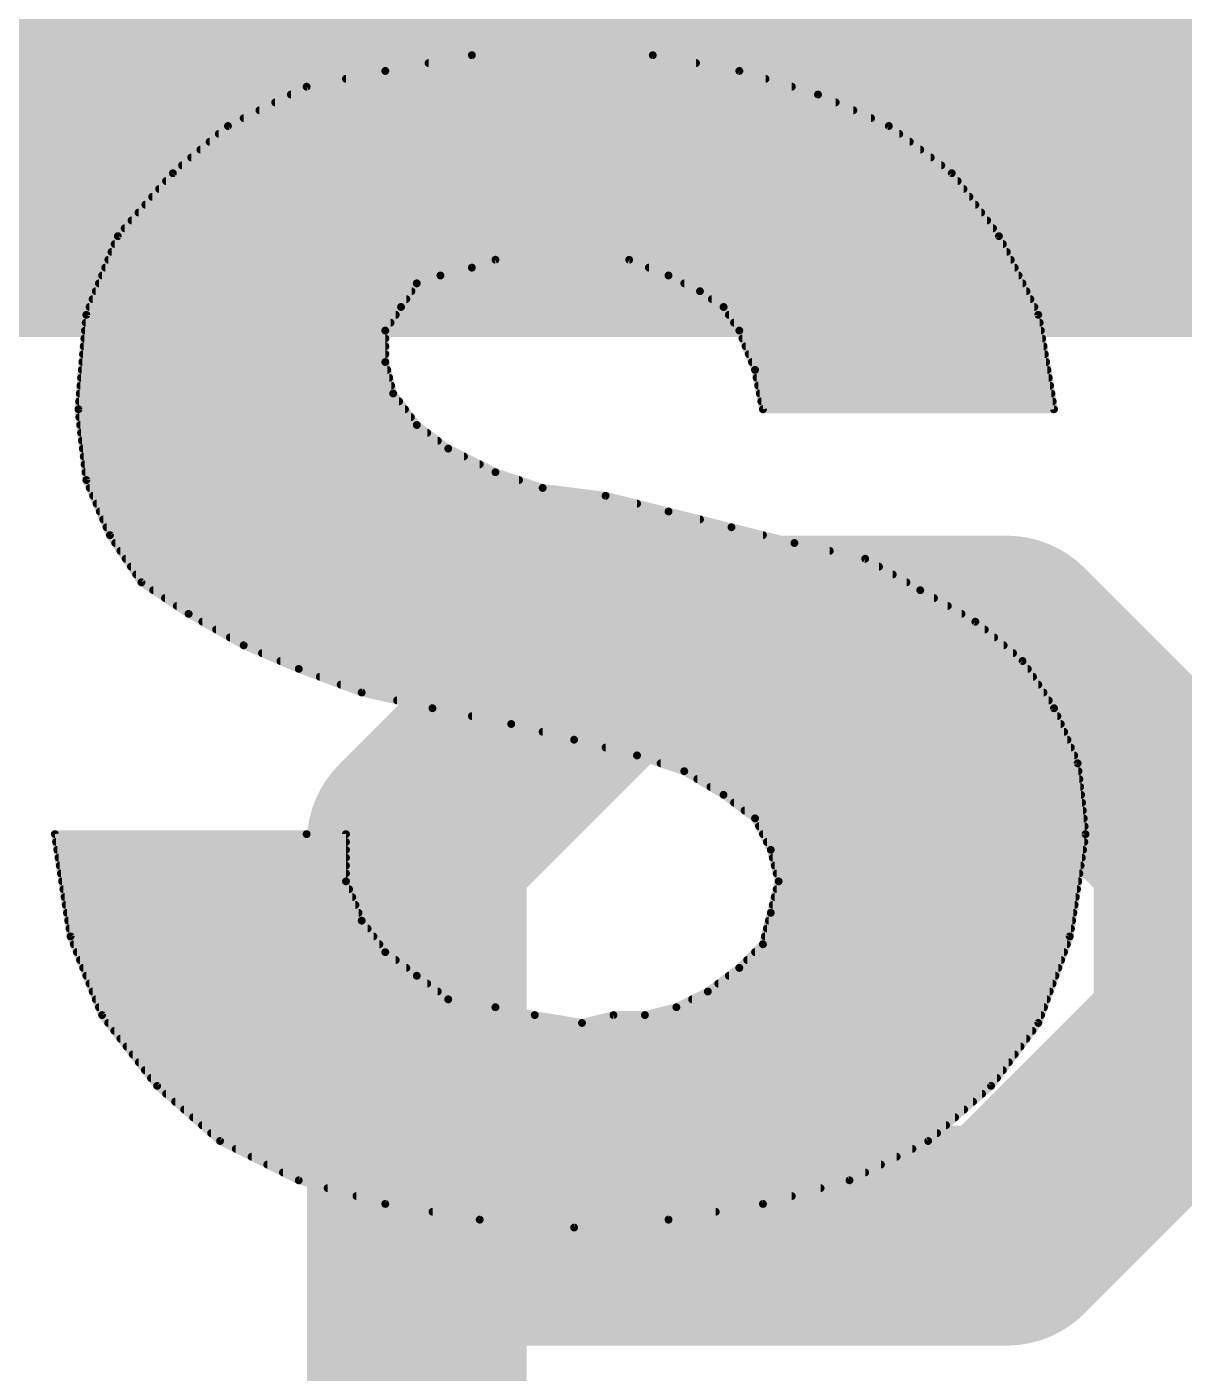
# Model space of a CAD drawing. Extents: x -27 to 80, y -18 to 25.
# Drawn here: x 17.422 to 18.893, y 7.065 to 8.776 of the extents above; entities that cross this region are included whole.
import ezdxf

# ---------------------------------------------------------------- set-up
doc = ezdxf.new("R2010")
doc.units = 0
for name, color, linetype in [('1', 12, 'CONTINUOUS'), ('16', 132, 'CONTINUOUS'), ('21', 41, 'CONTINUOUS'), ('22', 40, 'CONTINUOUS')]:
    doc.layers.add(name, color=color, linetype=linetype)

msp = doc.modelspace()

# ---------------------------------------------------------------- linework, layer by layer
at = {"layer": '1', "const_width": 1.016}
msp.add_lwpolyline([(20.701, 8.89), (12.62, 8.89)], dxfattribs=at)
at = {"layer": '16', "const_width": 1.016}
for points in [[(17.78, 8.89), (15.24, 11.43)], [(21.59, 8.89), (17.78, 8.89)]]:
    msp.add_lwpolyline(points, dxfattribs=at)
at = {"layer": '16', "const_width": 0.508}
for points in [[(17.78, 9.144, 1), (17.78, 8.636)], [(17.6004, 8.7104, 1), (17.9596, 9.0696)]]:
    msp.add_lwpolyline(points, format="xyb", dxfattribs=at)
at = {"layer": '21', "const_width": 0.01}
for points in [[(17.878, 8.72), (17.988, 8.74)], [(17.988, 8.74), (18.218, 8.74)], [(18.218, 8.74), (18.328, 8.72)], [(17.933, 8.73), (18.273, 8.73)], [(17.778, 8.7), (17.878, 8.72)], [(17.828, 8.71), (18.3613, 8.71)], [(17.878, 8.72), (18.328, 8.72)], [(18.328, 8.72), (18.428, 8.69)], [(17.678, 8.65), (17.778, 8.7)], [(17.758, 8.69), (18.428, 8.69)], [(17.778, 8.7), (18.3947, 8.7)], [(18.428, 8.69), (18.518, 8.65)], [(17.718, 8.67), (18.473, 8.67)], [(17.738, 8.68), (18.4505, 8.68)], [(17.698, 8.66), (18.4955, 8.66)], [(17.608, 8.59), (17.678, 8.65)], [(17.6663, 8.64), (18.5313, 8.64)], [(17.678, 8.65), (18.518, 8.65)], [(18.518, 8.65), (18.598, 8.59)], [(17.643, 8.62), (18.558, 8.62)], [(17.6547, 8.63), (18.5447, 8.63)], [(17.6313, 8.61), (18.5713, 8.61)], [(17.538, 8.51), (17.608, 8.59)], [(17.608, 8.59), (18.598, 8.59)], [(17.6197, 8.6), (18.5847, 8.6)], [(18.598, 8.59), (18.658, 8.51)], [(17.5905, 8.57), (18.613, 8.57)], [(17.5993, 8.58), (18.6055, 8.58)], [(17.573, 8.55), (18.628, 8.55)], [(17.5817, 8.56), (18.6205, 8.56)], [(17.5643, 8.54), (18.6355, 8.54)], [(17.5467, 8.52), (18.6505, 8.52)], [(17.5555, 8.53), (18.643, 8.53)], [(17.498, 8.41), (17.538, 8.51)], [(17.534, 8.5), (18.663, 8.5)], [(17.538, 8.51), (18.658, 8.51)], [(18.658, 8.51), (18.708, 8.41)], [(17.53, 8.49), (18.668, 8.49)], [(17.522, 8.47), (17.988, 8.47)], [(17.526, 8.48), (18.673, 8.48)], [(17.988, 8.47), (17.948, 8.46)], [(18.018, 8.48), (17.988, 8.47)], [(18.188, 8.48), (18.018, 8.48)], [(18.238, 8.46), (18.188, 8.48)], [(18.213, 8.47), (18.678, 8.47)], [(17.514, 8.45), (17.918, 8.45)], [(17.518, 8.46), (17.948, 8.46)], [(17.918, 8.45), (17.898, 8.42)], [(17.948, 8.46), (17.918, 8.45)], [(18.278, 8.44), (18.238, 8.46)], [(18.238, 8.46), (18.683, 8.46)], [(18.258, 8.45), (18.688, 8.45)], [(17.506, 8.43), (17.9047, 8.43)], [(17.51, 8.44), (17.9113, 8.44)], [(18.308, 8.42), (18.278, 8.44)], [(18.278, 8.44), (18.693, 8.44)], [(18.293, 8.43), (18.698, 8.43)], [(17.502, 8.42), (17.898, 8.42)], [(17.898, 8.42), (17.878, 8.39)], [(18.328, 8.39), (18.308, 8.42)], [(18.308, 8.42), (18.703, 8.42)], [(17.488, 8.29), (17.498, 8.41)], [(17.4972, 8.4), (17.8847, 8.4)], [(17.498, 8.41), (17.8913, 8.41)], [(18.3147, 8.41), (18.708, 8.41)], [(18.3213, 8.4), (18.7097, 8.4)], [(18.708, 8.41), (18.728, 8.29)], [(17.4955, 8.38), (17.878, 8.38)], [(17.4963, 8.39), (17.878, 8.39)], [(17.878, 8.39), (17.878, 8.35)], [(18.348, 8.34), (18.328, 8.39)], [(18.328, 8.39), (18.7113, 8.39)], [(18.332, 8.38), (18.713, 8.38)], [(17.4947, 8.37), (17.878, 8.37)], [(18.336, 8.37), (18.7147, 8.37)], [(17.493, 8.35), (17.878, 8.35)], [(17.4938, 8.36), (17.878, 8.36)], [(17.878, 8.35), (17.888, 8.31)], [(18.34, 8.36), (18.7163, 8.36)], [(18.344, 8.35), (18.718, 8.35)], [(17.4913, 8.33), (17.883, 8.33)], [(17.4922, 8.34), (17.8805, 8.34)], [(18.358, 8.29), (18.348, 8.34)], [(18.348, 8.34), (18.7197, 8.34)], [(18.35, 8.33), (18.7213, 8.33)], [(17.4905, 8.32), (17.8855, 8.32)], [(18.352, 8.32), (18.723, 8.32)], [(17.4888, 8.3), (17.8955, 8.3)], [(17.4897, 8.31), (17.888, 8.31)], [(17.888, 8.31), (17.918, 8.27)], [(18.354, 8.31), (18.7247, 8.31)], [(18.356, 8.3), (18.7263, 8.3)], [(17.498, 8.2), (17.488, 8.29)], [(17.488, 8.29), (17.903, 8.29)], [(17.4891, 8.28), (17.9105, 8.28)], [(18.728, 8.29), (18.358, 8.29)], [(18.358, 8.29), (18.728, 8.29)], [(17.4902, 8.27), (17.918, 8.27)], [(17.4913, 8.26), (17.9313, 8.26)], [(17.918, 8.27), (17.958, 8.24)], [(17.4924, 8.25), (17.9447, 8.25)], [(17.4936, 8.24), (17.958, 8.24)], [(17.4947, 8.23), (17.978, 8.23)], [(17.958, 8.24), (18.018, 8.21)], [(17.4958, 8.22), (17.998, 8.22)], [(17.4969, 8.21), (18.018, 8.21)], [(18.018, 8.21), (18.078, 8.19)], [(17.528, 8.13), (17.498, 8.2)], [(17.498, 8.2), (18.048, 8.2)], [(17.5023, 8.19), (18.078, 8.19)], [(17.5066, 8.18), (18.158, 8.18)], [(18.078, 8.19), (18.158, 8.18)], [(18.158, 8.18), (18.238, 8.16)], [(17.5109, 8.17), (18.198, 8.17)], [(17.5151, 8.16), (18.238, 8.16)], [(18.238, 8.16), (18.318, 8.14)], [(17.5194, 8.15), (18.278, 8.15)], [(17.5237, 8.14), (18.318, 8.14)], [(18.318, 8.14), (18.398, 8.12)], [(17.568, 8.07), (17.528, 8.13)], [(17.528, 8.13), (18.358, 8.13)], [(17.5347, 8.12), (18.398, 8.12)], [(17.5413, 8.11), (18.443, 8.11)], [(18.398, 8.12), (18.488, 8.1)], [(17.548, 8.1), (18.488, 8.1)], [(17.5547, 8.09), (18.5055, 8.09)], [(18.488, 8.1), (18.558, 8.06)], [(17.5613, 8.08), (18.523, 8.08)], [(17.628, 8.03), (17.568, 8.07)], [(17.568, 8.07), (18.5405, 8.07)], [(17.583, 8.06), (18.558, 8.06)], [(18.558, 8.06), (18.628, 8.02)], [(17.598, 8.05), (18.5755, 8.05)], [(17.613, 8.04), (18.593, 8.04)], [(17.698, 7.99), (17.628, 8.03)], [(17.628, 8.03), (18.6105, 8.03)], [(17.6455, 8.02), (18.628, 8.02)], [(18.628, 8.02), (18.688, 7.97)], [(17.663, 8.01), (18.64, 8.01)], [(17.6805, 8), (18.652, 8)], [(17.768, 7.96), (17.698, 7.99)], [(17.698, 7.99), (18.664, 7.99)], [(17.7213, 7.98), (18.676, 7.98)], [(17.7447, 7.97), (18.688, 7.97)], [(18.688, 7.97), (18.728, 7.91)], [(17.848, 7.93), (17.768, 7.96)], [(17.768, 7.96), (18.6947, 7.96)], [(17.7947, 7.95), (18.7013, 7.95)], [(17.8213, 7.94), (18.708, 7.94)], [(17.938, 7.91), (17.848, 7.93)], [(17.848, 7.93), (18.7147, 7.93)], [(17.893, 7.92), (18.7213, 7.92)], [(18.038, 7.89), (17.938, 7.91)], [(17.938, 7.91), (18.728, 7.91)], [(17.988, 7.9), (18.7323, 7.9)], [(18.728, 7.91), (18.758, 7.84)], [(18.118, 7.87), (18.038, 7.89)], [(18.038, 7.89), (18.7366, 7.89)], [(18.078, 7.88), (18.7409, 7.88)], [(18.198, 7.85), (18.118, 7.87)], [(18.118, 7.87), (18.7451, 7.87)], [(18.158, 7.86), (18.7494, 7.86)], [(18.258, 7.83), (18.198, 7.85)], [(18.198, 7.85), (18.7537, 7.85)], [(18.228, 7.84), (18.758, 7.84)], [(18.758, 7.84), (18.768, 7.75)], [(18.308, 7.8), (18.258, 7.83)], [(18.258, 7.83), (18.7591, 7.83)], [(18.2747, 7.82), (18.7602, 7.82)], [(18.2913, 7.81), (18.7613, 7.81)], [(18.348, 7.77), (18.308, 7.8)], [(18.308, 7.8), (18.7624, 7.8)], [(18.3213, 7.79), (18.7636, 7.79)], [(18.3347, 7.78), (18.7647, 7.78)], [(18.368, 7.73), (18.348, 7.77)], [(18.348, 7.77), (18.7658, 7.77)], [(17.478, 7.62), (17.458, 7.75)], [(17.458, 7.75), (17.778, 7.75)], [(17.778, 7.75), (17.828, 7.75)], [(17.828, 7.75), (17.828, 7.69)], [(18.353, 7.76), (18.7669, 7.76)], [(18.358, 7.75), (18.768, 7.75)], [(18.768, 7.75), (18.748, 7.62)], [(17.4595, 7.74), (17.828, 7.74)], [(17.4611, 7.73), (17.828, 7.73)], [(18.363, 7.74), (18.7665, 7.74)], [(18.378, 7.69), (18.368, 7.73)], [(18.368, 7.73), (18.7649, 7.73)], [(17.4626, 7.72), (17.828, 7.72)], [(18.3705, 7.72), (18.7634, 7.72)], [(17.4642, 7.71), (17.828, 7.71)], [(17.4657, 7.7), (17.828, 7.7)], [(18.373, 7.71), (18.7618, 7.71)], [(18.3755, 7.7), (18.7603, 7.7)], [(17.4672, 7.69), (17.828, 7.69)], [(17.4688, 7.68), (17.832, 7.68)], [(17.828, 7.69), (17.848, 7.64)], [(18.368, 7.65), (18.378, 7.69)], [(18.3755, 7.68), (18.7572, 7.68)], [(18.378, 7.69), (18.7588, 7.69)], [(17.4703, 7.67), (17.836, 7.67)], [(17.4718, 7.66), (17.84, 7.66)], [(18.3705, 7.66), (18.7542, 7.66)], [(18.373, 7.67), (18.7557, 7.67)], [(17.4734, 7.65), (17.844, 7.65)], [(18.358, 7.61), (18.368, 7.65)], [(18.368, 7.65), (18.7526, 7.65)], [(17.4749, 7.64), (17.848, 7.64)], [(17.4765, 7.63), (17.8555, 7.63)], [(17.848, 7.64), (17.878, 7.6)], [(18.363, 7.63), (18.7495, 7.63)], [(18.3655, 7.64), (18.7511, 7.64)], [(17.518, 7.52), (17.478, 7.62)], [(17.478, 7.62), (17.863, 7.62)], [(17.482, 7.61), (17.8705, 7.61)], [(18.328, 7.58), (18.358, 7.61)], [(18.358, 7.61), (18.7444, 7.61)], [(18.3605, 7.62), (18.748, 7.62)], [(18.748, 7.62), (18.708, 7.51)], [(17.486, 7.6), (17.878, 7.6)], [(17.878, 7.6), (17.918, 7.57)], [(18.348, 7.6), (18.7407, 7.6)], [(17.49, 7.59), (17.8913, 7.59)], [(17.494, 7.58), (17.9047, 7.58)], [(18.288, 7.55), (18.328, 7.58)], [(18.328, 7.58), (18.7335, 7.58)], [(18.338, 7.59), (18.7371, 7.59)], [(17.498, 7.57), (17.918, 7.57)], [(17.502, 7.56), (17.9313, 7.56)], [(17.918, 7.57), (17.958, 7.54)], [(18.3013, 7.56), (18.7262, 7.56)], [(18.3147, 7.57), (18.7298, 7.57)], [(17.506, 7.55), (17.9447, 7.55)], [(18.248, 7.53), (18.288, 7.55)], [(18.288, 7.55), (18.7225, 7.55)], [(17.51, 7.54), (17.958, 7.54)], [(17.514, 7.53), (18.018, 7.53)], [(17.958, 7.54), (18.018, 7.53)], [(18.018, 7.53), (18.068, 7.52)], [(18.208, 7.52), (18.248, 7.53)], [(18.248, 7.53), (18.7153, 7.53)], [(18.268, 7.54), (18.7189, 7.54)], [(17.588, 7.43), (17.518, 7.52)], [(17.518, 7.52), (18.068, 7.52)], [(17.5258, 7.51), (18.128, 7.51)], [(18.068, 7.52), (18.128, 7.51)], [(18.128, 7.51), (18.168, 7.52)], [(18.128, 7.51), (18.708, 7.51)], [(18.168, 7.52), (18.208, 7.52)], [(18.208, 7.52), (18.7116, 7.52)], [(18.708, 7.51), (18.648, 7.43)], [(17.5336, 7.5), (18.7005, 7.5)], [(17.5413, 7.49), (18.693, 7.49)], [(17.5491, 7.48), (18.6855, 7.48)], [(17.5569, 7.47), (18.678, 7.47)], [(17.5647, 7.46), (18.6705, 7.46)], [(17.5724, 7.45), (18.663, 7.45)], [(17.5802, 7.44), (18.6555, 7.44)], [(17.668, 7.36), (17.588, 7.43)], [(17.588, 7.43), (18.648, 7.43)], [(18.648, 7.43), (18.568, 7.36)], [(17.5994, 7.42), (18.6366, 7.42)], [(17.6109, 7.41), (18.6251, 7.41)], [(17.6223, 7.4), (18.6137, 7.4)], [(17.6337, 7.39), (18.6023, 7.39)], [(17.6451, 7.38), (18.5909, 7.38)], [(17.6566, 7.37), (18.5794, 7.37)], [(17.768, 7.31), (17.668, 7.36)], [(17.668, 7.36), (18.568, 7.36)], [(18.568, 7.36), (18.468, 7.31)], [(17.688, 7.35), (18.548, 7.35)], [(17.708, 7.34), (18.528, 7.34)], [(17.728, 7.33), (18.508, 7.33)], [(17.748, 7.32), (18.488, 7.32)], [(17.878, 7.28), (17.768, 7.31)], [(17.768, 7.31), (18.468, 7.31)], [(18.468, 7.31), (18.358, 7.28)], [(17.8047, 7.3), (18.4313, 7.3)], [(17.8413, 7.29), (18.3947, 7.29)], [(17.998, 7.26), (17.878, 7.28)], [(17.878, 7.28), (18.358, 7.28)], [(17.938, 7.27), (18.298, 7.27)], [(18.358, 7.28), (18.238, 7.26)], [(18.118, 7.25), (17.998, 7.26)], [(17.998, 7.26), (18.238, 7.26)], [(18.238, 7.26), (18.118, 7.25)]]:
    msp.add_lwpolyline(points, dxfattribs=at)
at = {"layer": '21', "const_width": 0.005}
for points in [[(17.988, 8.7425, 1), (17.988, 8.7375)], [(17.9884, 8.7375, 1), (17.9876, 8.7425)], [(18.2184, 8.7425, 1), (18.2176, 8.7375)], [(18.218, 8.7375, 1), (18.218, 8.7425)], [(17.933, 8.7325, 1), (17.933, 8.7275)], [(18.273, 8.7275, 1), (18.273, 8.7325)], [(17.828, 8.7125, 1), (17.828, 8.7075)], [(17.8776, 8.7225, 1), (17.8784, 8.7175)], [(17.878, 8.7225, 1), (17.878, 8.7175)], [(17.8785, 8.7175, 1), (17.8775, 8.7225)], [(18.3287, 8.7224, 1), (18.3273, 8.7176)], [(18.3276, 8.7175, 1), (18.3284, 8.7225)], [(18.328, 8.7175, 1), (18.328, 8.7225)], [(18.3613, 8.7075, 1), (18.3613, 8.7125)], [(17.758, 8.6925, 1), (17.758, 8.6875)], [(17.7775, 8.7025, 1), (17.7785, 8.6975)], [(17.778, 8.7025, 1), (17.778, 8.6975)], [(17.7791, 8.6978, 1), (17.7769, 8.7022)], [(18.3947, 8.6975, 1), (18.3947, 8.7025)], [(18.429, 8.6923, 1), (18.427, 8.6877)], [(18.4273, 8.6876, 1), (18.4287, 8.6924)], [(18.428, 8.6875, 1), (18.428, 8.6925)], [(17.718, 8.6725, 1), (17.718, 8.6675)], [(17.738, 8.6825, 1), (17.738, 8.6775)], [(18.4505, 8.6775, 1), (18.4505, 8.6825)], [(18.473, 8.6675, 1), (18.473, 8.6725)], [(17.698, 8.6625, 1), (17.698, 8.6575)], [(18.4955, 8.6575, 1), (18.4955, 8.6625)], [(17.6663, 8.6425, 1), (17.6663, 8.6375)], [(17.678, 8.6525, 1), (17.678, 8.6475)], [(17.6769, 8.6522, 1), (17.6791, 8.6478)], [(17.6796, 8.6481, 1), (17.6764, 8.6519)], [(18.5195, 8.652, 1), (18.5165, 8.648)], [(18.517, 8.6477, 1), (18.519, 8.6523)], [(18.518, 8.6475, 1), (18.518, 8.6525)], [(18.5313, 8.6375, 1), (18.5313, 8.6425)], [(17.643, 8.6225, 1), (17.643, 8.6175)], [(17.6547, 8.6325, 1), (17.6547, 8.6275)], [(18.5447, 8.6275, 1), (18.5447, 8.6325)], [(18.558, 8.6175, 1), (18.558, 8.6225)], [(17.6313, 8.6125, 1), (17.6313, 8.6075)], [(18.5713, 8.6075, 1), (18.5713, 8.6125)], [(17.608, 8.5925, 1), (17.608, 8.5875)], [(17.6064, 8.5919, 1), (17.6096, 8.5881)], [(17.6099, 8.5884, 1), (17.6061, 8.5916)], [(17.6197, 8.6025, 1), (17.6197, 8.5975)], [(18.5847, 8.5975, 1), (18.5847, 8.6025)], [(18.6, 8.5915, 1), (18.596, 8.5885)], [(18.5965, 8.588, 1), (18.5995, 8.592)], [(18.598, 8.5875, 1), (18.598, 8.5925)], [(17.5905, 8.5725, 1), (17.5905, 8.5675)], [(17.5993, 8.5825, 1), (17.5993, 8.5775)], [(18.6055, 8.5775, 1), (18.6055, 8.5825)], [(18.613, 8.5675, 1), (18.613, 8.5725)], [(17.573, 8.5525, 1), (17.573, 8.5475)], [(17.5817, 8.5625, 1), (17.5817, 8.5575)], [(18.6205, 8.5575, 1), (18.6205, 8.5625)], [(18.628, 8.5475, 1), (18.628, 8.5525)], [(17.5643, 8.5425, 1), (17.5643, 8.5375)], [(18.6355, 8.5375, 1), (18.6355, 8.5425)], [(17.5467, 8.5225, 1), (17.5467, 8.5175)], [(17.5555, 8.5325, 1), (17.5555, 8.5275)], [(18.643, 8.5275, 1), (18.643, 8.5325)], [(18.6505, 8.5175, 1), (18.6505, 8.5225)], [(17.534, 8.5025, 1), (17.534, 8.4975)], [(17.538, 8.5125, 1), (17.538, 8.5075)], [(17.5361, 8.5116, 1), (17.5399, 8.5084)], [(17.5403, 8.5091, 1), (17.5357, 8.5109)], [(18.6602, 8.5111, 1), (18.6558, 8.5089)], [(18.656, 8.5085, 1), (18.66, 8.5115)], [(18.658, 8.5075, 1), (18.658, 8.5125)], [(18.663, 8.4975, 1), (18.663, 8.5025)], [(17.53, 8.4925, 1), (17.53, 8.4875)], [(18.668, 8.4875, 1), (18.668, 8.4925)], [(17.522, 8.4725, 1), (17.522, 8.4675)], [(17.526, 8.4825, 1), (17.526, 8.4775)], [(17.9872, 8.4724, 1), (17.9888, 8.4676)], [(17.9886, 8.4676, 1), (17.9874, 8.4724)], [(17.988, 8.4675, 1), (17.988, 8.4725)], [(18.018, 8.4825, 1), (18.018, 8.4775)], [(18.0188, 8.4776, 1), (18.0172, 8.4824)], [(18.1889, 8.4823, 1), (18.1871, 8.4777)], [(18.188, 8.4775, 1), (18.188, 8.4825)], [(18.213, 8.4725, 1), (18.213, 8.4675)], [(18.673, 8.4775, 1), (18.673, 8.4825)], [(18.678, 8.4675, 1), (18.678, 8.4725)], [(17.514, 8.4525, 1), (17.514, 8.4475)], [(17.518, 8.4625, 1), (17.518, 8.4575)], [(17.9172, 8.4524, 1), (17.9188, 8.4476)], [(17.9201, 8.4486, 1), (17.9159, 8.4514)], [(17.918, 8.4475, 1), (17.918, 8.4525)], [(17.9474, 8.4624, 1), (17.9486, 8.4576)], [(17.9488, 8.4576, 1), (17.9472, 8.4624)], [(17.948, 8.4575, 1), (17.948, 8.4625)], [(18.2391, 8.4622, 1), (18.2369, 8.4578)], [(18.238, 8.4625, 1), (18.238, 8.4575)], [(18.2371, 8.4577, 1), (18.2389, 8.4623)], [(18.258, 8.4525, 1), (18.258, 8.4475)], [(18.683, 8.4575, 1), (18.683, 8.4625)], [(18.688, 8.4475, 1), (18.688, 8.4525)], [(17.506, 8.4325, 1), (17.506, 8.4275)], [(17.51, 8.4425, 1), (17.51, 8.4375)], [(17.9047, 8.4275, 1), (17.9047, 8.4325)], [(17.9113, 8.4375, 1), (17.9113, 8.4425)], [(18.2794, 8.4421, 1), (18.2766, 8.4379)], [(18.278, 8.4425, 1), (18.278, 8.4375)], [(18.2769, 8.4378, 1), (18.2791, 8.4422)], [(18.293, 8.4325, 1), (18.293, 8.4275)], [(18.693, 8.4375, 1), (18.693, 8.4425)], [(18.698, 8.4275, 1), (18.698, 8.4325)], [(17.502, 8.4225, 1), (17.502, 8.4175)], [(17.8959, 8.4214, 1), (17.9001, 8.4186)], [(17.9001, 8.4186, 1), (17.8959, 8.4214)], [(17.898, 8.4175, 1), (17.898, 8.4225)], [(18.3101, 8.4214, 1), (18.3059, 8.4186)], [(18.308, 8.4225, 1), (18.308, 8.4175)], [(18.3066, 8.4179, 1), (18.3094, 8.4221)], [(18.703, 8.4175, 1), (18.703, 8.4225)], [(17.4972, 8.4025, 1), (17.4972, 8.3975)], [(17.5005, 8.4098, 1), (17.4955, 8.4102)], [(17.498, 8.4125, 1), (17.498, 8.4075)], [(17.4957, 8.4109, 1), (17.5003, 8.4091)], [(17.8847, 8.3975, 1), (17.8847, 8.4025)], [(17.8913, 8.4075, 1), (17.8913, 8.4125)], [(18.3147, 8.4125, 1), (18.3147, 8.4075)], [(18.3213, 8.4025, 1), (18.3213, 8.3975)], [(18.7105, 8.4104, 1), (18.7055, 8.4096)], [(18.7058, 8.4089, 1), (18.7102, 8.4111)], [(18.708, 8.4075, 1), (18.708, 8.4125)], [(18.7097, 8.3975, 1), (18.7097, 8.4025)], [(17.4955, 8.3825, 1), (17.4955, 8.3775)], [(17.4963, 8.3925, 1), (17.4963, 8.3875)], [(17.8805, 8.39, 1), (17.8755, 8.39)], [(17.8759, 8.3914, 1), (17.8801, 8.3886)], [(17.878, 8.3875, 1), (17.878, 8.3925)], [(17.878, 8.3775, 1), (17.878, 8.3825)], [(18.3303, 8.3909, 1), (18.3257, 8.3891)], [(18.328, 8.3925, 1), (18.328, 8.3875)], [(18.3259, 8.3886, 1), (18.3301, 8.3914)], [(18.332, 8.3825, 1), (18.332, 8.3775)], [(18.7113, 8.3875, 1), (18.7113, 8.3925)], [(18.713, 8.3775, 1), (18.713, 8.3825)], [(17.4947, 8.3725, 1), (17.4947, 8.3675)], [(17.878, 8.3675, 1), (17.878, 8.3725)], [(18.336, 8.3725, 1), (18.336, 8.3675)], [(18.7147, 8.3675, 1), (18.7147, 8.3725)], [(17.493, 8.3525, 1), (17.493, 8.3475)], [(17.4938, 8.3625, 1), (17.4938, 8.3575)], [(17.8804, 8.3506, 1), (17.8756, 8.3494)], [(17.8755, 8.35, 1), (17.8805, 8.35)], [(17.878, 8.3575, 1), (17.878, 8.3625)], [(17.878, 8.3475, 1), (17.878, 8.3525)], [(18.34, 8.3625, 1), (18.34, 8.3575)], [(18.344, 8.3525, 1), (18.344, 8.3475)], [(18.7163, 8.3575, 1), (18.7163, 8.3625)], [(18.718, 8.3475, 1), (18.718, 8.3525)], [(17.4913, 8.3325, 1), (17.4913, 8.3275)], [(17.4922, 8.3425, 1), (17.4922, 8.3375)], [(17.8805, 8.3375, 1), (17.8805, 8.3425)], [(17.883, 8.3275, 1), (17.883, 8.3325)], [(18.3505, 8.3405, 1), (18.3455, 8.3395)], [(18.348, 8.3425, 1), (18.348, 8.3375)], [(18.3457, 8.3391, 1), (18.3503, 8.3409)], [(18.35, 8.3325, 1), (18.35, 8.3275)], [(18.7197, 8.3375, 1), (18.7197, 8.3425)], [(18.7213, 8.3275, 1), (18.7213, 8.3325)], [(17.4905, 8.3225, 1), (17.4905, 8.3175)], [(17.8855, 8.3175, 1), (17.8855, 8.3225)], [(18.352, 8.3225, 1), (18.352, 8.3175)], [(18.723, 8.3175, 1), (18.723, 8.3225)], [(17.4888, 8.3025, 1), (17.4888, 8.2975)], [(17.4897, 8.3125, 1), (17.4897, 8.3075)], [(17.89, 8.3115, 1), (17.886, 8.3085)], [(17.8856, 8.3094, 1), (17.8904, 8.3106)], [(17.888, 8.3075, 1), (17.888, 8.3125)], [(17.8955, 8.2975, 1), (17.8955, 8.3025)], [(18.354, 8.3125, 1), (18.354, 8.3075)], [(18.356, 8.3025, 1), (18.356, 8.2975)], [(18.7247, 8.3075, 1), (18.7247, 8.3125)], [(18.7263, 8.2975, 1), (18.7263, 8.3025)], [(17.4905, 8.2903, 1), (17.4855, 8.2897)], [(17.488, 8.2925, 1), (17.488, 8.2875)], [(17.4855, 8.2902, 1), (17.4905, 8.2898)], [(17.4891, 8.2825, 1), (17.4891, 8.2775)], [(17.903, 8.2875, 1), (17.903, 8.2925)], [(17.9105, 8.2775, 1), (17.9105, 8.2825)], [(18.358, 8.2925, 1), (18.358, 8.2875)], [(18.358, 8.2925, 1), (18.358, 8.2875)], [(18.3555, 8.2895, 1), (18.3605, 8.2905)], [(18.7255, 8.2896, 1), (18.7305, 8.2904)], [(18.728, 8.2875, 1), (18.728, 8.2925)], [(18.728, 8.2875, 1), (18.728, 8.2925)], [(17.4902, 8.2725, 1), (17.4902, 8.2675)], [(17.4913, 8.2625, 1), (17.4913, 8.2575)], [(17.9195, 8.272, 1), (17.9165, 8.268)], [(17.916, 8.2685, 1), (17.92, 8.2715)], [(17.918, 8.2675, 1), (17.918, 8.2725)], [(17.9313, 8.2575, 1), (17.9313, 8.2625)], [(17.4924, 8.2525, 1), (17.4924, 8.2475)], [(17.9447, 8.2475, 1), (17.9447, 8.2525)], [(17.4936, 8.2425, 1), (17.4936, 8.2375)], [(17.4947, 8.2325, 1), (17.4947, 8.2275)], [(17.9591, 8.2422, 1), (17.9569, 8.2378)], [(17.9565, 8.238, 1), (17.9595, 8.242)], [(17.958, 8.2375, 1), (17.958, 8.2425)], [(17.978, 8.2275, 1), (17.978, 8.2325)], [(17.4958, 8.2225, 1), (17.4958, 8.2175)], [(17.4969, 8.2125, 1), (17.4969, 8.2075)], [(17.998, 8.2175, 1), (17.998, 8.2225)], [(18.0188, 8.2124, 1), (18.0172, 8.2076)], [(18.0169, 8.2078, 1), (18.0191, 8.2122)], [(18.018, 8.2075, 1), (18.018, 8.2125)], [(17.5003, 8.201, 1), (17.4957, 8.199)], [(17.498, 8.2025, 1), (17.498, 8.1975)], [(17.4955, 8.1997, 1), (17.5005, 8.2003)], [(18.048, 8.1975, 1), (18.048, 8.2025)], [(17.5023, 8.1925, 1), (17.5023, 8.1875)], [(17.5066, 8.1825, 1), (17.5066, 8.1775)], [(18.0783, 8.1925, 1), (18.0777, 8.1875)], [(18.0772, 8.1876, 1), (18.0788, 8.1924)], [(18.078, 8.1875, 1), (18.078, 8.1925)], [(18.1586, 8.1824, 1), (18.1574, 8.1776)], [(18.1577, 8.1775, 1), (18.1583, 8.1825)], [(18.158, 8.1775, 1), (18.158, 8.1825)], [(17.5109, 8.1725, 1), (17.5109, 8.1675)], [(17.5151, 8.1625, 1), (17.5151, 8.1575)], [(18.198, 8.1675, 1), (18.198, 8.1725)], [(18.2386, 8.1624, 1), (18.2374, 8.1576)], [(18.2374, 8.1576, 1), (18.2386, 8.1624)], [(18.238, 8.1575, 1), (18.238, 8.1625)], [(17.5194, 8.1525, 1), (17.5194, 8.1475)], [(17.5237, 8.1425, 1), (17.5237, 8.1375)], [(18.278, 8.1475, 1), (18.278, 8.1525)], [(18.3186, 8.1424, 1), (18.3174, 8.1376)], [(18.3174, 8.1376, 1), (18.3186, 8.1424)], [(18.318, 8.1375, 1), (18.318, 8.1425)], [(17.5301, 8.1314, 1), (17.5259, 8.1286)], [(17.528, 8.1325, 1), (17.528, 8.1275)], [(17.5257, 8.129, 1), (17.5303, 8.131)], [(18.358, 8.1275, 1), (18.358, 8.1325)], [(17.5347, 8.1225, 1), (17.5347, 8.1175)], [(17.5413, 8.1125, 1), (17.5413, 8.1075)], [(18.3985, 8.1224, 1), (18.3975, 8.1176)], [(18.3974, 8.1176, 1), (18.3986, 8.1224)], [(18.398, 8.1175, 1), (18.398, 8.1225)], [(18.443, 8.1075, 1), (18.443, 8.1125)], [(17.548, 8.1025, 1), (17.548, 8.0975)], [(17.5547, 8.0925, 1), (17.5547, 8.0875)], [(18.4892, 8.1022, 1), (18.4868, 8.0978)], [(18.4875, 8.0976, 1), (18.4885, 8.1024)], [(18.488, 8.0975, 1), (18.488, 8.1025)], [(18.5055, 8.0875, 1), (18.5055, 8.0925)], [(17.5613, 8.0825, 1), (17.5613, 8.0775)], [(18.523, 8.0775, 1), (18.523, 8.0825)], [(17.5694, 8.0721, 1), (17.5666, 8.0679)], [(17.568, 8.0725, 1), (17.568, 8.0675)], [(17.5659, 8.0686, 1), (17.5701, 8.0714)], [(17.583, 8.0625, 1), (17.583, 8.0575)], [(18.5405, 8.0675, 1), (18.5405, 8.0725)], [(18.5592, 8.0622, 1), (18.5568, 8.0578)], [(18.5568, 8.0578, 1), (18.5592, 8.0622)], [(18.558, 8.0575, 1), (18.558, 8.0625)], [(17.598, 8.0525, 1), (17.598, 8.0475)], [(17.613, 8.0425, 1), (17.613, 8.0375)], [(18.5755, 8.0475, 1), (18.5755, 8.0525)], [(18.593, 8.0375, 1), (18.593, 8.0425)], [(17.6292, 8.0322, 1), (17.6268, 8.0278)], [(17.628, 8.0325, 1), (17.628, 8.0275)], [(17.6266, 8.0279, 1), (17.6294, 8.0321)], [(17.6455, 8.0225, 1), (17.6455, 8.0175)], [(18.6105, 8.0275, 1), (18.6105, 8.0325)], [(18.6296, 8.0219, 1), (18.6264, 8.0181)], [(18.6268, 8.0178, 1), (18.6292, 8.0222)], [(18.628, 8.0175, 1), (18.628, 8.0225)], [(17.663, 8.0125, 1), (17.663, 8.0075)], [(18.64, 8.0075, 1), (18.64, 8.0125)], [(17.6805, 8.0025, 1), (17.6805, 7.9975)], [(17.699, 7.9923, 1), (17.697, 7.9877)], [(17.698, 7.9925, 1), (17.698, 7.9875)], [(17.6968, 7.9878, 1), (17.6992, 7.9922)], [(18.652, 7.9975, 1), (18.652, 8.0025)], [(18.664, 7.9875, 1), (18.664, 7.9925)], [(17.7213, 7.9825, 1), (17.7213, 7.9775)], [(17.7447, 7.9725, 1), (17.7447, 7.9675)], [(18.676, 7.9775, 1), (18.676, 7.9825)], [(18.6901, 7.9714, 1), (18.6859, 7.9686)], [(18.6864, 7.9681, 1), (18.6896, 7.9719)], [(18.688, 7.9675, 1), (18.688, 7.9725)], [(17.7689, 7.9623, 1), (17.7671, 7.9577)], [(17.768, 7.9625, 1), (17.768, 7.9575)], [(17.767, 7.9577, 1), (17.769, 7.9623)], [(18.6947, 7.9575, 1), (18.6947, 7.9625)], [(17.7947, 7.9525, 1), (17.7947, 7.9475)], [(17.8213, 7.9425, 1), (17.8213, 7.9375)], [(18.7013, 7.9475, 1), (18.7013, 7.9525)], [(18.708, 7.9375, 1), (18.708, 7.9425)], [(17.8485, 7.9324, 1), (17.8475, 7.9276)], [(17.848, 7.9325, 1), (17.848, 7.9275)], [(17.8471, 7.9277, 1), (17.8489, 7.9323)], [(17.893, 7.9225, 1), (17.893, 7.9175)], [(18.7147, 7.9275, 1), (18.7147, 7.9325)], [(18.7213, 7.9175, 1), (18.7213, 7.9225)], [(17.9385, 7.9125, 1), (17.9375, 7.9075)], [(17.938, 7.9125, 1), (17.938, 7.9075)], [(17.9375, 7.9076, 1), (17.9385, 7.9124)], [(17.988, 7.9025, 1), (17.988, 7.8975)], [(18.7303, 7.911, 1), (18.7257, 7.909)], [(18.7259, 7.9086, 1), (18.7301, 7.9114)], [(18.728, 7.9075, 1), (18.728, 7.9125)], [(18.7323, 7.8975, 1), (18.7323, 7.9025)], [(18.0386, 7.8924, 1), (18.0374, 7.8876)], [(18.038, 7.8925, 1), (18.038, 7.8875)], [(18.0375, 7.8875, 1), (18.0385, 7.8925)], [(18.7366, 7.8875, 1), (18.7366, 7.8925)], [(18.078, 7.8825, 1), (18.078, 7.8775)], [(18.1186, 7.8724, 1), (18.1174, 7.8676)], [(18.118, 7.8725, 1), (18.118, 7.8675)], [(18.1174, 7.8676, 1), (18.1186, 7.8724)], [(18.7409, 7.8775, 1), (18.7409, 7.8825)], [(18.7451, 7.8675, 1), (18.7451, 7.8725)], [(18.158, 7.8625, 1), (18.158, 7.8575)], [(18.1988, 7.8524, 1), (18.1972, 7.8476)], [(18.198, 7.8525, 1), (18.198, 7.8475)], [(18.1974, 7.8476, 1), (18.1986, 7.8524)], [(18.7494, 7.8575, 1), (18.7494, 7.8625)], [(18.7537, 7.8475, 1), (18.7537, 7.8525)], [(18.228, 7.8425, 1), (18.228, 7.8375)], [(18.7605, 7.8403, 1), (18.7555, 7.8397)], [(18.7557, 7.839, 1), (18.7603, 7.841)], [(18.758, 7.8375, 1), (18.758, 7.8425)], [(18.2593, 7.8321, 1), (18.2567, 7.8279)], [(18.258, 7.8325, 1), (18.258, 7.8275)], [(18.2572, 7.8276, 1), (18.2588, 7.8324)], [(18.2747, 7.8225, 1), (18.2747, 7.8175)], [(18.7591, 7.8275, 1), (18.7591, 7.8325)], [(18.7602, 7.8175, 1), (18.7602, 7.8225)], [(18.2913, 7.8125, 1), (18.2913, 7.8075)], [(18.3095, 7.802, 1), (18.3065, 7.798)], [(18.308, 7.8025, 1), (18.308, 7.7975)], [(18.3067, 7.7979, 1), (18.3093, 7.8021)], [(18.7613, 7.8075, 1), (18.7613, 7.8125)], [(18.7624, 7.7975, 1), (18.7624, 7.8025)], [(18.3213, 7.7925, 1), (18.3213, 7.7875)], [(18.3347, 7.7825, 1), (18.3347, 7.7775)], [(18.7636, 7.7875, 1), (18.7636, 7.7925)], [(18.7647, 7.7775, 1), (18.7647, 7.7825)], [(18.3502, 7.7711, 1), (18.3458, 7.7689)], [(18.348, 7.7725, 1), (18.348, 7.7675)], [(18.3465, 7.768, 1), (18.3495, 7.772)], [(18.7658, 7.7675, 1), (18.7658, 7.7725)], [(17.4605, 7.7504, 1), (17.4555, 7.7496)], [(17.458, 7.7525, 1), (17.458, 7.7475)], [(17.778, 7.7525, 1), (17.778, 7.7475)], [(17.778, 7.7475, 1), (17.778, 7.7525)], [(17.8305, 7.75, 1), (17.8255, 7.75)], [(17.828, 7.7475, 1), (17.828, 7.7525)], [(18.353, 7.7625, 1), (18.353, 7.7575)], [(18.358, 7.7525, 1), (18.358, 7.7475)], [(18.7705, 7.7496, 1), (18.7655, 7.7504)], [(18.7655, 7.7497, 1), (18.7705, 7.7503)], [(18.7669, 7.7575, 1), (18.7669, 7.7625)], [(18.768, 7.7475, 1), (18.768, 7.7525)], [(17.4595, 7.7425, 1), (17.4595, 7.7375)], [(17.4611, 7.7325, 1), (17.4611, 7.7275)], [(17.828, 7.7375, 1), (17.828, 7.7425)], [(17.828, 7.7275, 1), (17.828, 7.7325)], [(18.363, 7.7425, 1), (18.363, 7.7375)], [(18.3704, 7.7306, 1), (18.3656, 7.7294)], [(18.368, 7.7325, 1), (18.368, 7.7275)], [(18.3658, 7.7289, 1), (18.3702, 7.7311)], [(18.7649, 7.7275, 1), (18.7649, 7.7325)], [(18.7665, 7.7375, 1), (18.7665, 7.7425)], [(17.4626, 7.7225, 1), (17.4626, 7.7175)], [(17.828, 7.7175, 1), (17.828, 7.7225)], [(18.3705, 7.7225, 1), (18.3705, 7.7175)], [(18.7634, 7.7175, 1), (18.7634, 7.7225)], [(17.4642, 7.7125, 1), (17.4642, 7.7075)], [(17.4657, 7.7025, 1), (17.4657, 7.6975)], [(17.828, 7.7075, 1), (17.828, 7.7125)], [(17.828, 7.6975, 1), (17.828, 7.7025)], [(18.373, 7.7125, 1), (18.373, 7.7075)], [(18.3755, 7.7025, 1), (18.3755, 7.6975)], [(18.7603, 7.6975, 1), (18.7603, 7.7025)], [(18.7618, 7.7075, 1), (18.7618, 7.7125)], [(17.4672, 7.6925, 1), (17.4672, 7.6875)], [(17.4688, 7.6825, 1), (17.4688, 7.6775)], [(17.8303, 7.6909, 1), (17.8257, 7.6891)], [(17.8255, 7.69, 1), (17.8305, 7.69)], [(17.828, 7.6875, 1), (17.828, 7.6925)], [(17.832, 7.6775, 1), (17.832, 7.6825)], [(18.3755, 7.6825, 1), (18.3755, 7.6775)], [(18.378, 7.6925, 1), (18.378, 7.6875)], [(18.3804, 7.6894, 1), (18.3756, 7.6906)], [(18.3756, 7.6894, 1), (18.3804, 7.6906)], [(18.7572, 7.6775, 1), (18.7572, 7.6825)], [(18.7588, 7.6875, 1), (18.7588, 7.6925)], [(17.4703, 7.6725, 1), (17.4703, 7.6675)], [(17.4718, 7.6625, 1), (17.4718, 7.6575)], [(17.836, 7.6675, 1), (17.836, 7.6725)], [(17.84, 7.6575, 1), (17.84, 7.6625)], [(18.3705, 7.6625, 1), (18.3705, 7.6575)], [(18.373, 7.6725, 1), (18.373, 7.6675)], [(18.7542, 7.6575, 1), (18.7542, 7.6625)], [(18.7557, 7.6675, 1), (18.7557, 7.6725)], [(17.4734, 7.6525, 1), (17.4734, 7.6475)], [(17.844, 7.6475, 1), (17.844, 7.6525)], [(18.368, 7.6525, 1), (18.368, 7.6475)], [(18.3656, 7.6506, 1), (18.3704, 7.6494)], [(18.3704, 7.6494, 1), (18.3656, 7.6506)], [(18.7526, 7.6475, 1), (18.7526, 7.6525)], [(17.4749, 7.6425, 1), (17.4749, 7.6375)], [(17.4765, 7.6325, 1), (17.4765, 7.6275)], [(17.85, 7.6415, 1), (17.846, 7.6385)], [(17.8457, 7.6391, 1), (17.8503, 7.6409)], [(17.848, 7.6375, 1), (17.848, 7.6425)], [(17.8555, 7.6275, 1), (17.8555, 7.6325)], [(18.363, 7.6325, 1), (18.363, 7.6275)], [(18.3655, 7.6425, 1), (18.3655, 7.6375)], [(18.7495, 7.6275, 1), (18.7495, 7.6325)], [(18.7511, 7.6375, 1), (18.7511, 7.6425)], [(17.4803, 7.6209, 1), (17.4757, 7.6191)], [(17.478, 7.6225, 1), (17.478, 7.6175)], [(17.4755, 7.6196, 1), (17.4805, 7.6204)], [(17.482, 7.6125, 1), (17.482, 7.6075)], [(17.863, 7.6175, 1), (17.863, 7.6225)], [(17.8705, 7.6075, 1), (17.8705, 7.6125)], [(18.358, 7.6125, 1), (18.358, 7.6075)], [(18.3598, 7.6082, 1), (18.3562, 7.6118)], [(18.3605, 7.6225, 1), (18.3605, 7.6175)], [(18.7444, 7.6075, 1), (18.7444, 7.6125)], [(18.7455, 7.6204, 1), (18.7505, 7.6196)], [(18.7503, 7.6191, 1), (18.7457, 7.6209)], [(18.748, 7.6175, 1), (18.748, 7.6225)], [(17.486, 7.6025, 1), (17.486, 7.5975)], [(17.8795, 7.602, 1), (17.8765, 7.598)], [(17.876, 7.5985, 1), (17.88, 7.6015)], [(17.878, 7.5975, 1), (17.878, 7.6025)], [(18.348, 7.6025, 1), (18.348, 7.5975)], [(18.3556, 7.6106, 1), (18.3604, 7.6094)], [(18.7407, 7.5975, 1), (18.7407, 7.6025)], [(17.49, 7.5925, 1), (17.49, 7.5875)], [(17.494, 7.5825, 1), (17.494, 7.5775)], [(17.8913, 7.5875, 1), (17.8913, 7.5925)], [(17.9047, 7.5775, 1), (17.9047, 7.5825)], [(18.328, 7.5825, 1), (18.328, 7.5775)], [(18.3262, 7.5818, 1), (18.3298, 7.5782)], [(18.3295, 7.578, 1), (18.3265, 7.582)], [(18.338, 7.5925, 1), (18.338, 7.5875)], [(18.7335, 7.5775, 1), (18.7335, 7.5825)], [(18.7371, 7.5875, 1), (18.7371, 7.5925)], [(17.498, 7.5725, 1), (17.498, 7.5675)], [(17.502, 7.5625, 1), (17.502, 7.5575)], [(17.9195, 7.572, 1), (17.9165, 7.568)], [(17.9165, 7.568, 1), (17.9195, 7.572)], [(17.918, 7.5675, 1), (17.918, 7.5725)], [(17.9313, 7.5575, 1), (17.9313, 7.5625)], [(18.3013, 7.5625, 1), (18.3013, 7.5575)], [(18.3147, 7.5725, 1), (18.3147, 7.5675)], [(18.7262, 7.5575, 1), (18.7262, 7.5625)], [(18.7298, 7.5675, 1), (18.7298, 7.5725)], [(17.506, 7.5525, 1), (17.506, 7.5475)], [(17.9447, 7.5475, 1), (17.9447, 7.5525)], [(18.288, 7.5525, 1), (18.288, 7.5475)], [(18.2865, 7.552, 1), (18.2895, 7.548)], [(18.2891, 7.5478, 1), (18.2869, 7.5522)], [(18.7225, 7.5475, 1), (18.7225, 7.5525)], [(17.51, 7.5425, 1), (17.51, 7.5375)], [(17.514, 7.5325, 1), (17.514, 7.5275)], [(17.9584, 7.5425, 1), (17.9576, 7.5375)], [(17.9565, 7.538, 1), (17.9595, 7.542)], [(17.958, 7.5375, 1), (17.958, 7.5425)], [(18.0185, 7.5325, 1), (18.0175, 7.5275)], [(18.0176, 7.5275, 1), (18.0184, 7.5325)], [(18.018, 7.5275, 1), (18.018, 7.5325)], [(18.248, 7.5325, 1), (18.248, 7.5275)], [(18.2469, 7.5322, 1), (18.2491, 7.5278)], [(18.2486, 7.5276, 1), (18.2474, 7.5324)], [(18.268, 7.5425, 1), (18.268, 7.5375)], [(18.7153, 7.5275, 1), (18.7153, 7.5325)], [(18.7189, 7.5375, 1), (18.7189, 7.5425)], [(17.52, 7.5215, 1), (17.516, 7.5185)], [(17.518, 7.5225, 1), (17.518, 7.5175)], [(17.5157, 7.5191, 1), (17.5203, 7.5209)], [(17.5258, 7.5125, 1), (17.5258, 7.5075)], [(18.0684, 7.5225, 1), (18.0676, 7.5175)], [(18.0675, 7.5175, 1), (18.0685, 7.5225)], [(18.068, 7.5175, 1), (18.068, 7.5225)], [(18.128, 7.5125, 1), (18.128, 7.5075)], [(18.1274, 7.5124, 1), (18.1286, 7.5076)], [(18.1276, 7.5075, 1), (18.1284, 7.5125)], [(18.128, 7.5075, 1), (18.128, 7.5125)], [(18.168, 7.5225, 1), (18.168, 7.5175)], [(18.1686, 7.5176, 1), (18.1674, 7.5224)], [(18.208, 7.5225, 1), (18.208, 7.5175)], [(18.2074, 7.5224, 1), (18.2086, 7.5176)], [(18.208, 7.5175, 1), (18.208, 7.5225)], [(18.7057, 7.5109, 1), (18.7103, 7.5091)], [(18.71, 7.5085, 1), (18.706, 7.5115)], [(18.708, 7.5075, 1), (18.708, 7.5125)], [(18.7116, 7.5175, 1), (18.7116, 7.5225)], [(17.5336, 7.5025, 1), (17.5336, 7.4975)], [(17.5413, 7.4925, 1), (17.5413, 7.4875)], [(18.693, 7.4875, 1), (18.693, 7.4925)], [(18.7005, 7.4975, 1), (18.7005, 7.5025)], [(17.5491, 7.4825, 1), (17.5491, 7.4775)], [(18.6855, 7.4775, 1), (18.6855, 7.4825)], [(17.5569, 7.4725, 1), (17.5569, 7.4675)], [(17.5647, 7.4625, 1), (17.5647, 7.4575)], [(18.6705, 7.4575, 1), (18.6705, 7.4625)], [(18.678, 7.4675, 1), (18.678, 7.4725)], [(17.5724, 7.4525, 1), (17.5724, 7.4475)], [(17.5802, 7.4425, 1), (17.5802, 7.4375)], [(18.6555, 7.4375, 1), (18.6555, 7.4425)], [(18.663, 7.4475, 1), (18.663, 7.4525)], [(17.5896, 7.4319, 1), (17.5864, 7.4281)], [(17.588, 7.4325, 1), (17.588, 7.4275)], [(17.586, 7.4285, 1), (17.59, 7.4315)], [(18.646, 7.4315, 1), (18.65, 7.4285)], [(18.6496, 7.4281, 1), (18.6464, 7.4319)], [(18.648, 7.4275, 1), (18.648, 7.4325)], [(17.5994, 7.4225, 1), (17.5994, 7.4175)], [(17.6109, 7.4125, 1), (17.6109, 7.4075)], [(18.6251, 7.4075, 1), (18.6251, 7.4125)], [(18.6366, 7.4175, 1), (18.6366, 7.4225)], [(17.6223, 7.4025, 1), (17.6223, 7.3975)], [(17.6337, 7.3925, 1), (17.6337, 7.3875)], [(18.6023, 7.3875, 1), (18.6023, 7.3925)], [(18.6137, 7.3975, 1), (18.6137, 7.4025)], [(17.6451, 7.3825, 1), (17.6451, 7.3775)], [(17.6566, 7.3725, 1), (17.6566, 7.3675)], [(18.5794, 7.3675, 1), (18.5794, 7.3725)], [(18.5909, 7.3775, 1), (18.5909, 7.3825)], [(17.6691, 7.3622, 1), (17.6669, 7.3578)], [(17.668, 7.3625, 1), (17.668, 7.3575)], [(17.6664, 7.3581, 1), (17.6696, 7.3619)], [(18.5664, 7.3619, 1), (18.5696, 7.3581)], [(18.5691, 7.3578, 1), (18.5669, 7.3622)], [(18.568, 7.3575, 1), (18.568, 7.3625)], [(17.688, 7.3525, 1), (17.688, 7.3475)], [(17.708, 7.3425, 1), (17.708, 7.3375)], [(18.528, 7.3375, 1), (18.528, 7.3425)], [(18.548, 7.3475, 1), (18.548, 7.3525)], [(17.728, 7.3325, 1), (17.728, 7.3275)], [(17.748, 7.3225, 1), (17.748, 7.3175)], [(18.488, 7.3175, 1), (18.488, 7.3225)], [(18.508, 7.3275, 1), (18.508, 7.3325)], [(17.7687, 7.3124, 1), (17.7673, 7.3076)], [(17.768, 7.3125, 1), (17.768, 7.3075)], [(17.7669, 7.3078, 1), (17.7691, 7.3122)], [(18.4669, 7.3122, 1), (18.4691, 7.3078)], [(18.4687, 7.3076, 1), (18.4673, 7.3124)], [(18.468, 7.3075, 1), (18.468, 7.3125)], [(17.8047, 7.3025, 1), (17.8047, 7.2975)], [(17.8413, 7.2925, 1), (17.8413, 7.2875)], [(18.3947, 7.2875, 1), (18.3947, 7.2925)], [(18.4313, 7.2975, 1), (18.4313, 7.3025)], [(17.8784, 7.2825, 1), (17.8776, 7.2775)], [(17.878, 7.2825, 1), (17.878, 7.2775)], [(17.8773, 7.2776, 1), (17.8787, 7.2824)], [(17.938, 7.2725, 1), (17.938, 7.2675)], [(18.298, 7.2675, 1), (18.298, 7.2725)], [(18.3573, 7.2824, 1), (18.3587, 7.2776)], [(18.3584, 7.2775, 1), (18.3576, 7.2825)], [(18.358, 7.2775, 1), (18.358, 7.2825)], [(17.9982, 7.2625, 1), (17.9978, 7.2575)], [(17.998, 7.2625, 1), (17.998, 7.2575)], [(17.9976, 7.2575, 1), (17.9984, 7.2625)], [(18.1178, 7.2525, 1), (18.1182, 7.2475)], [(18.1178, 7.2475, 1), (18.1182, 7.2525)], [(18.2376, 7.2625, 1), (18.2384, 7.2575)], [(18.2382, 7.2575, 1), (18.2378, 7.2625)], [(18.238, 7.2575, 1), (18.238, 7.2625)]]:
    msp.add_lwpolyline(points, format="xyb", dxfattribs=at)
at = {"layer": '22', "const_width": 0.2794}
for points in [[(17.918, 7.7396), (18.168, 7.9896)], [(18.168, 7.9896), (18.6679, 7.9896)], [(18.6679, 7.9896), (18.9179, 7.7396)], [(17.918, 6.7397), (17.918, 7.7396)], [(18.9179, 7.7396), (18.9179, 7.4896)], [(18.9179, 7.4896), (18.6679, 7.2396)], [(18.6679, 7.2396), (17.918, 7.2396)]]:
    msp.add_lwpolyline(points, dxfattribs=at)
at = {"layer": '22', "const_width": 0.1397}
for points in [[(18.168, 8.0594, 1), (18.168, 7.9197)], [(18.2174, 7.9402, 1), (18.1186, 8.039)], [(18.7173, 8.039, 1), (18.6186, 7.9402)], [(18.6679, 7.9197, 1), (18.6679, 8.0594)], [(17.9879, 7.7396, 1), (17.8482, 7.7396)], [(18.9878, 7.7396, 1), (18.8481, 7.7396)], [(17.8686, 7.789, 1), (17.9674, 7.6902)], [(18.8685, 7.6902, 1), (18.9673, 7.789)], [(18.9673, 7.4402, 1), (18.8685, 7.539)], [(18.8481, 7.4896, 1), (18.9878, 7.4896)], [(17.918, 7.3095, 1), (17.918, 7.1698)], [(18.6679, 7.1698, 1), (18.6679, 7.3095)], [(18.6186, 7.289, 1), (18.7173, 7.1902)]]:
    msp.add_lwpolyline(points, format="xyb", dxfattribs=at)

doc.saveas('drawing.dxf')
